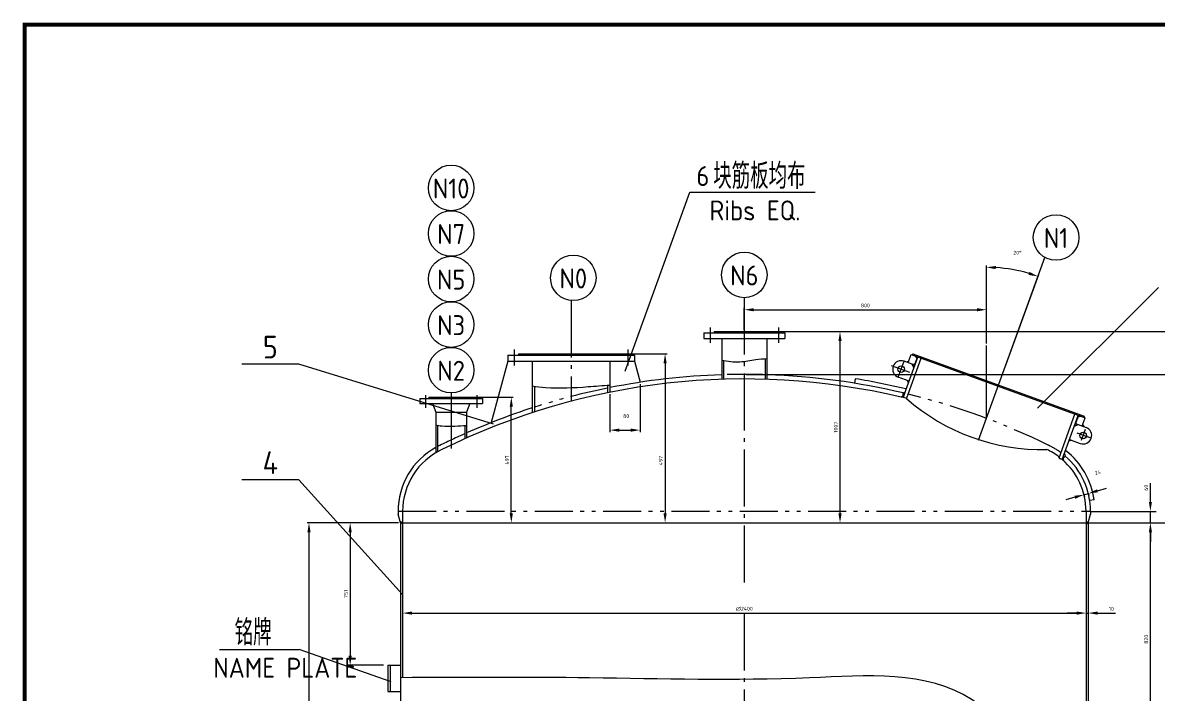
# Model space of a CAD drawing. Header units: millimetres. Extents: x 494 to 1457, y -714 to -33.
# Drawn here: x 494.2 to 793.1, y -210 to -33.3 of the extents above; entities that cross this region are included whole.
import ezdxf
from ezdxf.enums import TextEntityAlignment as Align

# ---------------------------------------------------------------- set-up
doc = ezdxf.new("R2010")
doc.units = ezdxf.units.MM
doc.linetypes.add('CENTER', pattern=[20, 15, -2, 1, -2])
doc.linetypes.add('DIVIDE', pattern=[18, 10, -2, 1, -2, 1, -2])
doc.layers.get('0').update_dxf_attribs({"color": 4, "linetype": 'CONTINUOUS'})
doc.layers.get('Defpoints').update_dxf_attribs({"linetype": 'CONTINUOUS'})
for name, color, linetype in [('1', 7, 'CONTINUOUS'), ('2', 5, 'CONTINUOUS'), ('3', 1, 'CENTER'), ('4', 6, 'DIVIDE'), ('pbz', 7, 'CONTINUOUS'), ('pm_bz', 7, 'CONTINUOUS')]:
    doc.layers.add(name, color=color, linetype=linetype)
doc.styles.add('ACISOTS', font='isocp.shx', dxfattribs={"height": 1, "bigfont": 'gbcbig.shx'})
doc.styles.add('HZ5', font='txt.shx', dxfattribs={"width": 0.75})
doc.dimstyles.new('20', dxfattribs={"dimtxt": 3.5, "dimasz": 2.5, "dimexe": 0.5, "dimexo": 0.5, "dimtad": 1, "dimdec": 0, "dimlfac": 20, "dimzin": 0, "dimdsep": 46, "dimtxsty": 'HZ5', "dimcen": 0, "dimadec": 0, "dimazin": 0, "dimtfac": 0.857143, "dimtdec": 0, "dimtmove": 0, "dimatfit": 0, "dimfxl": 0, "dimtvp": 1.5, "dimtolj": 1, "dimtzin": 0, "dimarcsym": 0})
doc.dimstyles.new('副本10', dxfattribs={"dimtxt": 3.5, "dimasz": 2.5, "dimexe": 0.5, "dimexo": 0.5, "dimtad": 1, "dimtih": 1, "dimtoh": 1, "dimdec": 0, "dimlfac": 10, "dimzin": 0, "dimdsep": 46, "dimtxsty": 'HZ5', "dimcen": 0, "dimadec": 0, "dimazin": 0, "dimtfac": 0.857143, "dimtdec": 0, "dimtmove": 0, "dimatfit": 0, "dimfxl": 0, "dimtvp": 1.5, "dimtolj": 1, "dimtzin": 0, "dimarcsym": 0})
doc.dimstyles.new('副本20', dxfattribs={"dimtxt": 3.5, "dimasz": 2.5, "dimexe": 0.5, "dimexo": 0.5, "dimtad": 1, "dimtih": 1, "dimtoh": 1, "dimdec": 0, "dimlfac": 20, "dimzin": 0, "dimdsep": 46, "dimtxsty": 'HZ5', "dimcen": 0, "dimadec": 0, "dimazin": 0, "dimtfac": 0.857143, "dimtdec": 0, "dimtmove": 0, "dimatfit": 0, "dimfxl": 0, "dimtvp": 1.5, "dimtolj": 1, "dimtzin": 0, "dimarcsym": 0})

# ---------------------------------------------------------------- blocks, each defined once
blk = doc.blocks.new('*D158')
at = {"layer": '1', "color": 0, "lineweight": -2, "transparency": 16777216}
blk.add_line((596.77, -188.85), (771.77, -188.85), dxfattribs=at)
at = {"layer": '1', "color": 0, "transparency": 16777216}
for points in [[(596.77, -188.43), (596.77, -189.27), (594.27, -188.85)], [(771.77, -188.43), (771.77, -189.27), (774.27, -188.85)]]:
    blk.add_solid(points, dxfattribs=at)
at = {"layer": 'Defpoints', "color": 0, "transparency": 16777216}
for p in [(594.27, -188.85), (774.27, -188.85), (774.27, -188.85)]:
    blk.add_point(p, dxfattribs=at)
at = {"layer": '1', "color": 0, "transparency": 16777216, "insert": (684.27, -187.73), "char_height": 1, "attachment_point": 5, "style": 'ACISOTS'}
blk.add_mtext('\\A1;\\A1;∅2400', dxfattribs=at)
blk = doc.blocks.new('*D159')
at = {"layer": '1', "color": 0, "lineweight": -2, "transparency": 16777216}
for p, q in [((771.77, -188.85), (769.27, -188.85)), ((774.27, -188.85), (774.87, -188.85)), ((777.37, -188.85), (782.03, -188.85))]:
    blk.add_line(p, q, dxfattribs=at)
at = {"layer": '1', "color": 0, "transparency": 16777216}
for points in [[(771.77, -188.43), (771.77, -189.27), (774.27, -188.85)], [(777.37, -188.43), (777.37, -189.27), (774.87, -188.85)]]:
    blk.add_solid(points, dxfattribs=at)
at = {"layer": 'Defpoints', "color": 0, "transparency": 16777216}
for p in [(774.27, -188.85), (774.87, -188.85), (774.87, -188.85)]:
    blk.add_point(p, dxfattribs=at)
at = {"layer": '1', "color": 0, "transparency": 16777216, "insert": (780.95, -187.73), "char_height": 1, "attachment_point": 5, "style": 'ACISOTS'}
blk.add_mtext('\\A1;10', dxfattribs=at)
blk = doc.blocks.new('*D160')
at = {"layer": '1', "color": 0, "lineweight": -2, "transparency": 16777216}
for p, q in [((684.77, -125.97), (812.77, -125.97)), ((812.27, -128.47), (812.27, -162.55)), ((775.37, -165.05), (812.77, -165.05))]:
    blk.add_line(p, q, dxfattribs=at)
at = {"layer": '1', "color": 0, "transparency": 16777216}
for points in [[(811.85, -128.47), (812.68, -128.47), (812.27, -125.97)], [(811.85, -162.55), (812.68, -162.55), (812.27, -165.05)]]:
    blk.add_solid(points, dxfattribs=at)
at = {"layer": 'Defpoints', "color": 0, "transparency": 16777216}
for p in [(684.27, -125.97), (774.87, -165.05), (812.27, -165.05)]:
    blk.add_point(p, dxfattribs=at)
at = {"layer": '1', "color": 0, "transparency": 16777216, "insert": (811.14, -145.51), "char_height": 1, "attachment_point": 5, "rotation": 90, "style": 'ACISOTS'}
blk.add_mtext('\\A1;782', dxfattribs=at)
blk = doc.blocks.new('*D161')
at = {"layer": '1', "color": 0, "lineweight": -2, "transparency": 16777216}
for p, q in [((771.34, -158.35), (768.94, -159.04)), ((773.71, -157.56), (773.88, -158.14)), ((773.74, -157.66), (774.89, -157.33)), ((774.87, -157.23), (775.03, -157.81)), ((777.3, -156.64), (779.7, -155.95))]:
    blk.add_line(p, q, dxfattribs=at)
at = {"layer": '1', "color": 0, "transparency": 16777216}
for points in [[(771.22, -157.95), (771.45, -158.75), (773.74, -157.66)], [(777.18, -156.24), (777.41, -157.04), (774.89, -157.33)]]:
    blk.add_solid(points, dxfattribs=at)
at = {"layer": 'Defpoints', "color": 0, "transparency": 16777216}
for p in [(773.58, -157.08), (774.73, -156.75), (774.89, -157.33)]:
    blk.add_point(p, dxfattribs=at)
at = {"layer": '1', "color": 0, "transparency": 16777216, "insert": (777.38, -151.82), "char_height": 1, "attachment_point": 5, "rotation": 16.0116, "style": 'ACISOTS'}
blk.add_mtext('\\A1;24', dxfattribs=at)
blk = doc.blocks.new('*D162')
at = {"layer": '1', "color": 0, "lineweight": -2, "transparency": 16777216}
for p, q in [((774.77, -165.05), (812.77, -165.05)), ((812.27, -167.55), (812.27, -279.55)), ((775.37, -282.05), (812.77, -282.05))]:
    blk.add_line(p, q, dxfattribs=at)
at = {"layer": '1', "color": 0, "transparency": 16777216}
for points in [[(811.85, -167.55), (812.68, -167.55), (812.27, -165.05)], [(811.85, -279.55), (812.68, -279.55), (812.27, -282.05)]]:
    blk.add_solid(points, dxfattribs=at)
at = {"layer": 'Defpoints', "color": 0, "transparency": 16777216}
for p in [(774.27, -165.05), (774.87, -282.05), (812.27, -282.05)]:
    blk.add_point(p, dxfattribs=at)
at = {"layer": '1', "color": 0, "transparency": 16777216, "insert": (811.14, -223.55), "char_height": 1, "attachment_point": 5, "rotation": 90, "style": 'ACISOTS'}
blk.add_mtext('\\A1;2340', dxfattribs=at)
blk = doc.blocks.new('*D167')
at = {"layer": '1', "color": 0, "lineweight": -2, "transparency": 16777216}
for p, q in [((775.37, -165.05), (791.73, -165.05)), ((791.23, -223.95), (791.23, -167.55)), ((775.37, -226.45), (791.73, -226.45))]:
    blk.add_line(p, q, dxfattribs=at)
at = {"layer": '1', "color": 0, "transparency": 16777216}
for points in [[(790.82, -167.55), (791.65, -167.55), (791.23, -165.05)], [(790.82, -223.95), (791.65, -223.95), (791.23, -226.45)]]:
    blk.add_solid(points, dxfattribs=at)
at = {"layer": 'Defpoints', "color": 0, "transparency": 16777216}
for p in [(774.87, -165.05), (791.23, -165.05), (774.87, -226.45)]:
    blk.add_point(p, dxfattribs=at)
at = {"layer": '1', "color": 0, "transparency": 16777216, "insert": (790.11, -195.75), "char_height": 1, "attachment_point": 5, "rotation": 90, "style": 'ACISOTS'}
blk.add_mtext('\\A1;820', dxfattribs=at)
blk = doc.blocks.new('*D169')
at = {"layer": '1', "color": 0, "lineweight": -2, "transparency": 16777216}
for p, q in [((684.77, -114.72), (709.98, -114.72)), ((709.48, -162.55), (709.48, -117.22)), ((684.77, -165.05), (709.98, -165.05))]:
    blk.add_line(p, q, dxfattribs=at)
at = {"layer": '1', "color": 0, "transparency": 16777216}
for points in [[(709.06, -117.22), (709.9, -117.22), (709.48, -114.72)], [(709.06, -162.55), (709.9, -162.55), (709.48, -165.05)]]:
    blk.add_solid(points, dxfattribs=at)
at = {"layer": 'Defpoints', "color": 0, "transparency": 16777216}
for p in [(684.27, -114.72), (709.48, -114.72), (684.27, -165.05)]:
    blk.add_point(p, dxfattribs=at)
at = {"layer": '1', "color": 0, "transparency": 16777216, "insert": (708.36, -139.89), "char_height": 1, "attachment_point": 5, "rotation": 90, "style": 'ACISOTS'}
blk.add_mtext('\\A1;1007', dxfattribs=at)
blk = doc.blocks.new('*D170')
at = {"layer": '1', "color": 0, "lineweight": -2, "transparency": 16777216}
for p, q in [((684.77, -114.72), (839.51, -114.72)), ((839.01, -117.22), (839.01, -337.07)), ((742.9, -339.57), (839.51, -339.57))]:
    blk.add_line(p, q, dxfattribs=at)
at = {"layer": '1', "color": 0, "transparency": 16777216}
for points in [[(838.6, -117.22), (839.43, -117.22), (839.01, -114.72)], [(838.6, -337.07), (839.43, -337.07), (839.01, -339.57)]]:
    blk.add_solid(points, dxfattribs=at)
at = {"layer": 'Defpoints', "color": 0, "transparency": 16777216}
for p in [(684.27, -114.72), (742.4, -339.57), (839.01, -339.57)]:
    blk.add_point(p, dxfattribs=at)
at = {"layer": '1', "color": 0, "transparency": 16777216, "insert": (837.89, -227.15), "char_height": 1, "attachment_point": 5, "rotation": 90, "style": 'ACISOTS'}
blk.add_mtext('\\A1;~3000', dxfattribs=at)
blk = doc.blocks.new('xhbzcir')
at = {"color": 0, "const_width": 0.5}
blk.add_lwpolyline([(-0.25, 0, 1), (0.25, 0, 1)], format="xyb", close=True, dxfattribs=at)
blk = doc.blocks.new('*D172')
at = {"layer": '1', "color": 0, "lineweight": -2, "transparency": 16777216}
for p, q in [((791.23, -159.55), (791.23, -154.64)), ((775.47, -162.05), (792.73, -162.05)), ((791.23, -165.05), (791.23, -162.05)), ((775.02, -165.05), (792.73, -165.05)), ((791.23, -167.55), (791.23, -170.05))]:
    blk.add_line(p, q, dxfattribs=at)
at = {"layer": '1', "color": 0, "transparency": 16777216}
for points in [[(790.82, -159.55), (791.65, -159.55), (791.23, -162.05)], [(790.82, -167.55), (791.65, -167.55), (791.23, -165.05)]]:
    blk.add_solid(points, dxfattribs=at)
at = {"layer": 'Defpoints', "color": 0, "transparency": 16777216}
for p in [(775.47, -162.05), (791.23, -162.05), (775.02, -165.05)]:
    blk.add_point(p, dxfattribs=at)
at = {"layer": '1', "color": 0, "transparency": 16777216, "insert": (790.11, -155.84), "char_height": 1, "attachment_point": 5, "rotation": 90, "style": 'ACISOTS'}
blk.add_mtext('\\A1;60', dxfattribs=at)
blk = doc.blocks.new('*D176')
at = {"layer": '1', "color": 0, "lineweight": -2, "transparency": 16777216}
blk.add_line((790.99, -252.32), (799.09, -247.65), dxfattribs=at)
for start, end in [(58.3934, 84.7812), (35.2188, 50.7531)]:
    blk.add_arc((774.87, -261.63), 27.46, start, end, dxfattribs=at)
at = {"layer": '1', "color": 0, "transparency": 16777216}
for points in [[(777.35, -234.7), (777.39, -233.87), (774.87, -234.17)], [(797.66, -245.57), (796.95, -246.02), (798.65, -247.9)]]:
    blk.add_solid(points, dxfattribs=at)
at = {"layer": 'Defpoints', "color": 0, "transparency": 16777216}
for p in [(774.87, -165.05), (784.27, -235.83), (790.56, -252.57), (774.87, -257.77), (767.17, -266.07)]:
    blk.add_point(p, dxfattribs=at)
at = {"layer": '1', "color": 0, "transparency": 16777216, "insert": (790.77, -239.24), "char_height": 1, "attachment_point": 5, "style": 'ACISOTS'}
blk.add_mtext('\\A1;60°', dxfattribs=at)
blk = doc.blocks.new('*D177')
at = {"layer": '1', "color": 0, "lineweight": -2, "transparency": 16777216}
for p, q in [((639.13, -120.57), (663.91, -120.57)), ((663.41, -123.07), (663.41, -162.55)), ((617.27, -165.05), (663.91, -165.05))]:
    blk.add_line(p, q, dxfattribs=at)
at = {"layer": '1', "color": 0, "transparency": 16777216}
for points in [[(662.99, -123.07), (663.82, -123.07), (663.41, -120.57)], [(662.99, -162.55), (663.82, -162.55), (663.41, -165.05)]]:
    blk.add_solid(points, dxfattribs=at)
at = {"layer": 'Defpoints', "color": 0, "transparency": 16777216}
for p in [(638.63, -120.57), (616.77, -165.05), (663.41, -165.05)]:
    blk.add_point(p, dxfattribs=at)
at = {"layer": '1', "color": 0, "transparency": 16777216, "insert": (662.28, -148.68), "char_height": 1, "attachment_point": 5, "rotation": 90, "style": 'ACISOTS'}
blk.add_mtext('\\A1;497', dxfattribs=at)
blk = doc.blocks.new('*D178')
at = {"layer": '1', "color": 0, "lineweight": -2, "transparency": 16777216}
for p, q in [((607.56, -132), (623.4, -132)), ((622.9, -162.55), (622.9, -134.5)), ((617.27, -165.05), (623.4, -165.05))]:
    blk.add_line(p, q, dxfattribs=at)
at = {"layer": '1', "color": 0, "transparency": 16777216}
for points in [[(622.48, -134.5), (623.32, -134.5), (622.9, -132)], [(622.48, -162.55), (623.32, -162.55), (622.9, -165.05)]]:
    blk.add_solid(points, dxfattribs=at)
at = {"layer": 'Defpoints', "color": 0, "transparency": 16777216}
for p in [(607.06, -132), (622.9, -132), (616.77, -165.05)]:
    blk.add_point(p, dxfattribs=at)
at = {"layer": '1', "color": 0, "transparency": 16777216, "insert": (621.78, -148.52), "char_height": 1, "attachment_point": 5, "rotation": 90, "style": 'ACISOTS'}
blk.add_mtext('\\A1;497', dxfattribs=at)
blk = doc.blocks.new('*D179')
at = {"layer": '1', "color": 0, "lineweight": -2, "transparency": 16777216}
for p, q in [((748.03, -117.85), (748.03, -97.27)), ((752.86, -124.28), (761.81, -99.7))]:
    blk.add_line(p, q, dxfattribs=at)
blk.add_arc((748.03, -137.56), 39.79, 73.5971, 86.3993, dxfattribs=at)
at = {"layer": '1', "color": 0, "transparency": 16777216}
for points in [[(750.51, -98.26), (750.54, -97.43), (748.03, -97.77)], [(759.39, -98.99), (759.13, -99.79), (761.64, -100.17)]]:
    blk.add_solid(points, dxfattribs=at)
at = {"layer": 'Defpoints', "color": 0, "transparency": 16777216}
for p in [(752.65, -98.04), (748.03, -118.35), (752.69, -124.75), (748.03, -137.56), (745.92, -143.33)]:
    blk.add_point(p, dxfattribs=at)
at = {"layer": '1', "color": 0, "transparency": 16777216, "insert": (756.21, -93.93), "char_height": 1, "attachment_point": 5, "style": 'ACISOTS'}
blk.add_mtext('\\A1;20°', dxfattribs=at)
blk = doc.blocks.new('*D180')
at = {"layer": '1', "color": 0, "lineweight": -2, "transparency": 16777216}
for p, q in [((685.52, -125.97), (824.3, -125.97)), ((823.8, -318.32), (823.8, -128.47)), ((684.77, -320.82), (824.3, -320.82))]:
    blk.add_line(p, q, dxfattribs=at)
at = {"layer": '1', "color": 0, "transparency": 16777216}
for points in [[(823.39, -128.47), (824.22, -128.47), (823.8, -125.97)], [(823.39, -318.32), (824.22, -318.32), (823.8, -320.82)]]:
    blk.add_solid(points, dxfattribs=at)
at = {"layer": 'Defpoints', "color": 0, "transparency": 16777216}
for p in [(685.02, -125.97), (823.8, -125.97), (684.27, -320.82)]:
    blk.add_point(p, dxfattribs=at)
at = {"layer": '1', "color": 0, "transparency": 16777216, "insert": (822.68, -223.4), "char_height": 1, "attachment_point": 5, "rotation": 90, "style": 'ACISOTS'}
blk.add_mtext('\\A1;2600', dxfattribs=at)
blk = doc.blocks.new('*D181')
at = {"layer": '1', "color": 0, "lineweight": -2, "transparency": 16777216}
for p, q in [((593.17, -165.05), (569.12, -165.05)), ((569.62, -262.33), (569.62, -167.55)), ((593.17, -264.83), (569.12, -264.83))]:
    blk.add_line(p, q, dxfattribs=at)
at = {"layer": '1', "color": 0, "transparency": 16777216}
for points in [[(569.2, -167.55), (570.03, -167.55), (569.62, -165.05)], [(569.2, -262.33), (570.03, -262.33), (569.62, -264.83)]]:
    blk.add_solid(points, dxfattribs=at)
at = {"layer": 'Defpoints', "color": 0, "transparency": 16777216}
for p in [(569.62, -165.05), (593.67, -165.05), (593.67, -264.83)]:
    blk.add_point(p, dxfattribs=at)
at = {"layer": '1', "color": 0, "transparency": 16777216, "insert": (564.91, -218.4), "char_height": 1, "attachment_point": 5, "rotation": 90, "style": 'ACISOTS'}
blk.add_mtext('\\A1;1335', dxfattribs=at)
blk = doc.blocks.new('*D182')
at = {"color": 0, "lineweight": -2, "transparency": 16777216}
for p, q in [((648.87, -131.19), (648.87, -141.16)), ((656.81, -128.57), (656.81, -141.16)), ((651.37, -140.66), (654.31, -140.66))]:
    blk.add_line(p, q, dxfattribs=at)
at = {"color": 0, "transparency": 16777216}
for points in [[(651.37, -140.24), (651.37, -141.08), (648.87, -140.66)], [(654.31, -140.24), (654.31, -141.08), (656.81, -140.66)]]:
    blk.add_solid(points, dxfattribs=at)
at = {"layer": 'Defpoints', "color": 0, "transparency": 16777216}
for p in [(656.81, -128.07), (648.87, -130.69), (656.81, -140.66)]:
    blk.add_point(p, dxfattribs=at)
at = {"color": 0, "transparency": 16777216, "insert": (653.16, -136.95), "char_height": 1, "attachment_point": 5, "style": 'ACISOTS'}
blk.add_mtext('\\A1;80', dxfattribs=at)
blk = doc.blocks.new('*D183')
at = {"color": 0, "lineweight": -2, "transparency": 16777216}
for p, q in [((593.17, -165.05), (579.96, -165.05)), ((580.46, -167.55), (580.46, -200.08)), ((589.26, -202.58), (579.96, -202.58))]:
    blk.add_line(p, q, dxfattribs=at)
at = {"color": 0, "transparency": 16777216}
for points in [[(580.04, -167.55), (580.88, -167.55), (580.46, -165.05)], [(580.04, -200.08), (580.88, -200.08), (580.46, -202.58)]]:
    blk.add_solid(points, dxfattribs=at)
at = {"layer": 'Defpoints', "color": 0, "transparency": 16777216}
for p in [(593.67, -165.05), (580.46, -202.58), (589.76, -202.58)]:
    blk.add_point(p, dxfattribs=at)
at = {"color": 0, "transparency": 16777216, "insert": (579.34, -183.81), "char_height": 1, "attachment_point": 5, "rotation": 90, "style": 'ACISOTS'}
blk.add_mtext('\\A1;751', dxfattribs=at)
blk = doc.blocks.new('*D185')
at = {"color": 0, "lineweight": -2, "transparency": 16777216}
for p, q in [((684.27, -114.22), (684.27, -108.45)), ((686.77, -108.95), (745.53, -108.95)), ((748.03, -114.22), (748.03, -108.45))]:
    blk.add_line(p, q, dxfattribs=at)
at = {"color": 0, "transparency": 16777216}
for points in [[(686.77, -108.53), (686.77, -109.37), (684.27, -108.95)], [(745.53, -108.53), (745.53, -109.37), (748.03, -108.95)]]:
    blk.add_solid(points, dxfattribs=at)
at = {"layer": 'Defpoints', "color": 0, "transparency": 16777216}
for p in [(748.03, -108.95), (684.27, -114.72), (748.03, -114.72)]:
    blk.add_point(p, dxfattribs=at)
at = {"color": 0, "transparency": 16777216, "insert": (716.15, -107.82), "char_height": 1, "attachment_point": 5, "style": 'ACISOTS'}
blk.add_mtext('\\A1;800', dxfattribs=at)

msp = doc.modelspace()

# ---------------------------------------------------------------- linework, layer by layer
at = {"ltscale": 10}
for p, q in [((652.912, -125.135), (669.932, -77.944)), ((669.932, -77.944), (702.906, -77.944)), ((546.08, -198.41), (567.015, -198.41)), ((591.278, -206.98), (567.015, -198.41))]:
    msp.add_line(p, q, dxfattribs=at)
at = {"color": 1, "lineweight": 0, "const_width": 1.058}
msp.add_lwpolyline([(494.737, -713.57), (1456.472, -713.57), (1456.472, -33.873), (494.737, -33.873), (494.737, -713.57)], close=True, dxfattribs=at)
at = {"layer": '1'}
msp.add_line((748.026, -137.558), (748.026, -118.346), dxfattribs=at)
at = {"layer": '1', "ltscale": 10}
for centre in [(607.063, -76.872), (607.063, -88.872), (766.372, -89.919), (607.063, -100.872), (639.235, -100.558), (684.275, -99.773), (607.063, -112.872), (607.063, -124.872)]:
    msp.add_circle(centre, 6, dxfattribs=at)
at = {"layer": '1'}
for points, knots in [([(678.312, -122.249), (679.896, -122.511), (682.9, -122.947), (686.85, -122.06), (689.254, -121.864), (690.237, -121.8)], [7.2911818, 7.2911818, 7.2911818, 7.2911818, 70.8234351, 127.8608599, 167.2922606, 167.2922606, 167.2922606, 167.2922606]), ([(628.394, -129.036), (629.568, -129.186), (634.446, -129.755), (641.312, -129.356), (646.949, -128.929), (648.869, -128.781)], [16.889782, 16.889782, 16.889782, 16.889782, 64.1761112, 213.3039658, 290.3875529, 290.3875529, 290.3875529, 290.3875529]), ([(603.013, -139.247), (603.532, -139.375), (605.178, -139.758), (607.918, -139.586), (610.09, -139.47), (611.113, -139.416)], [3.7425763, 3.7425763, 3.7425763, 3.7425763, 25.0597506, 71.1843346, 112.2398593, 112.2398593, 112.2398593, 112.2398593]), ([(639.13, -315.099), (639.646, -314.92), (647.941, -312.035), (667.87, -306.414), (702.342, -318.039), (726.212, -296.012), (750.519, -282.235), (757.13, -257.07), (762.228, -229.794), (739.736, -203.179), (695.332, -207.194), (646.461, -205.629), (610.381, -205.768), (593.675, -205.866)], [0, 0, 0, 0, 21.8340189, 351.4263735, 812.9778682, 1336.0509016, 1532.3860711, 1908.0812402, 2308.3124068, 2584.8851335, 3160.4589254, 3933.8394562, 4598.4324933, 4598.4324933, 4598.4324933, 4598.4324933])]:
    msp.add_open_spline(points, degree=3, knots=knots, dxfattribs=at)
at = {"layer": '2'}
for p, q in [((673.587, -115.06), (673.587, -116.523)), ((673.587, -115.06), (694.962, -115.06)), ((673.587, -116.523), (694.962, -116.523)), ((676.362, -114.723), (692.187, -114.723)), ((676.362, -114.723), (676.362, -115.06)), ((678.312, -116.523), (678.312, -127.272)), ((690.237, -116.523), (690.237, -127.272)), ((692.187, -114.723), (692.187, -115.06)), ((694.962, -115.06), (694.962, -116.523)), ((621.944, -122.516), (617.613, -138.68)), ((621.944, -120.903), (655.319, -120.903)), ((621.944, -120.903), (621.944, -122.516)), ((621.944, -122.516), (655.319, -122.516)), ((624.757, -120.566), (652.507, -120.566)), ((624.757, -120.566), (624.757, -120.903)), ((628.394, -122.516), (628.394, -136.066)), ((648.869, -122.516), (648.869, -130.689)), ((652.507, -120.566), (652.507, -120.903)), ((655.319, -120.903), (655.319, -122.516)), ((655.319, -122.516), (656.807, -128.067)), ((678.762, -122.322), (678.762, -127.257)), ((689.787, -121.831), (689.787, -127.257)), ((726.098, -132.024), (729.96, -121.408)), ((728.519, -123.279), (726.372, -122.497)), ((727.566, -122.505), (727.008, -122.729)), ((727.092, -132.136), (730.876, -121.743)), ((727.429, -122.882), (728.199, -120.769)), ((728.199, -120.769), (774.009, -137.441)), ((728.62, -120.645), (728.411, -120.844)), ((728.664, -120.539), (728.521, -120.886)), ((728.664, -120.539), (773.784, -136.96)), ((729.17, -123.364), (729.776, -121.696)), ((729.776, -121.696), (729.351, -121.186)), ((729.842, -121.732), (729.776, -121.696)), ((730.419, -121.576), (730.547, -121.224)), ((730.547, -121.224), (730.775, -121.705)), ((724.833, -126.726), (725.603, -124.611)), ((728.934, -124.228), (728.486, -123.267)), ((729.191, -123.523), (728.519, -123.279)), ((729.178, -123.363), (728.885, -123.412)), ((728.909, -123.421), (729.089, -123.805)), ((729.239, -123.39), (729.171, -123.36)), ((713.51, -127.131), (713.318, -128.316)), ((727.652, -127.752), (724.833, -126.726)), ((727.169, -127.576), (727.482, -128.218)), ((628.994, -129.111), (628.994, -135.872)), ((648.269, -128.827), (648.269, -130.811)), ((726.646, -130.518), (726.072, -132.094)), ((726.119, -131.527), (726.145, -130.877)), ((598.813, -132.334), (615.313, -132.334)), ((598.813, -132.334), (598.813, -133.647)), ((598.813, -133.647), (615.313, -133.647)), ((601.213, -131.997), (612.913, -131.997)), ((601.213, -131.997), (601.213, -132.334)), ((602.188, -133.647), (603.013, -135.897)), ((611.938, -133.647), (611.113, -135.897)), ((612.913, -131.997), (612.913, -132.334)), ((615.313, -132.334), (615.313, -133.647)), ((725.582, -131.977), (726.119, -131.527)), ((726.072, -132.094), (725.582, -131.977)), ((726.827, -132.277), (726.072, -132.094)), ((603.013, -135.897), (603.013, -146.613)), ((603.013, -135.897), (611.113, -135.897)), ((611.113, -135.897), (611.113, -142.712)), ((767.162, -147.92), (771.332, -136.467)), ((768.021, -148.409), (772.247, -136.8)), ((771.918, -136.281), (771.434, -136.503)), ((771.598, -138.802), (772.203, -137.14)), ((771.789, -136.633), (771.918, -136.281)), ((772.13, -137.121), (772.203, -137.14)), ((772.203, -137.14), (772.857, -137.022)), ((773.239, -139.556), (774.009, -137.441)), ((773.657, -137.313), (773.784, -136.96)), ((773.657, -137.313), (773.784, -136.96)), ((773.759, -137.031), (773.798, -137.364)), ((603.463, -139.355), (603.463, -146.352)), ((610.663, -139.44), (610.663, -142.913)), ((771.221, -139.618), (772.182, -139.171)), ((771.759, -139.017), (771.375, -139.195)), ((771.477, -138.914), (774.296, -139.941)), ((771.526, -138.78), (771.598, -138.802)), ((771.598, -138.802), (771.783, -139.026)), ((773.384, -139.192), (773.672, -139.728)), ((770.42, -143.319), (769.768, -143.609)), ((769.938, -143.143), (772.757, -144.169)), ((768.021, -148.409), (767.317, -148.152)), ((768.329, -147.997), (768.809, -147.504)), ((768.473, -148.812), (768.329, -147.997)), ((768.61, -146.789), (768.611, -146.788)), ((776.45, -159.03), (775.263, -159.207)), ((593.075, -162.048), (593.075, -162.809)), ((593.675, -165.048), (593.075, -162.809)), ((594.275, -162.048), (594.275, -205.862)), ((774.275, -162.048), (774.275, -258.118)), ((774.875, -165.048), (775.475, -162.809)), ((775.475, -162.048), (775.475, -162.809)), ((594.125, -164.973), (593.568, -164.652)), ((593.675, -165.048), (774.875, -165.048)), ((593.675, -165.048), (593.675, -225.464)), ((594.125, -165.123), (593.675, -165.383)), ((594.125, -164.973), (594.275, -164.886)), ((594.125, -165.123), (594.275, -165.209)), ((774.425, -164.973), (774.275, -164.886)), ((774.425, -165.123), (774.275, -165.209)), ((774.425, -164.973), (774.981, -164.652)), ((774.425, -165.123), (774.875, -165.383)), ((774.875, -165.048), (774.875, -257.772))]:
    msp.add_line(p, q, dxfattribs=at)
for centre in [(725.602, -124.612), (773.526, -142.055)]:
    msp.add_circle(centre, 0.863, dxfattribs=at)
for centre, radius, start, end in [((725.602, -124.613), 2.25, 69.98558, 159.98263), ((725.603, -124.612), 2.25, 160.00058, 249.98263), ((684.275, -307.173), 180, 76.73331, 116.2613), ((684.275, -307.173), 181.2, 91.88569, 101.26766), ((684.275, -307.173), 181.2, 76.63974, 88.11431), ((684.275, -307.173), 182.4, 76.50836, 80.77658), ((724.723, -127.915), 3.285, 295.65593, 305.1808), ((726.88, -132.058), 0.225, 256.39923, 340.24771), ((762.484, -92.295), 53.476, 228.46279, 271.53722), ((684.275, -307.173), 181.2, 107.96219, 113.81356), ((773.526, -142.055), 2.25, 340.01737, 70.01442), ((773.526, -142.054), 2.25, 250.01737, 339.99942), ((612.275, -162.048), 19.2, 118.84074, 180), ((612.275, -162.048), 18, 115.12887, 180), ((612.275, -162.048), 19.2, 115.16478, 117.31867), ((756.275, -162.048), 18, 52.54665, 64.87113), ((756.275, -162.048), 20.4, 8.50748, 51.44365), ((767.394, -147.941), 0.225, 160.10942, 250.12496), ((756.275, -162.048), 18, 0, 49.26494), ((756.275, -162.048), 19.2, 50.61432, 50.61451), ((770.247, -146.72), 1.638, 182.40424, 208.58685), ((756.275, -162.048), 19.2, 0, 49.24555)]:
    msp.add_arc(centre, radius, start, end, dxfattribs=at)
at = {"layer": '3', "ltscale": 200}
msp.add_line((745.924, -143.332), (763.459, -95.164), dxfattribs=at)
at = {"layer": '3'}
for p, q in [((638.632, -106.527), (638.632, -132.941)), ((684.275, -105.773), (684.275, -181.613)), ((675.275, -113.598), (675.275, -117.648)), ((693.275, -113.598), (693.275, -117.648)), ((623.632, -119.441), (623.632, -123.641)), ((653.632, -119.441), (653.632, -123.641)), ((725.603, -124.611), (726.372, -122.497)), ((727.88, -125.44), (723.072, -123.69)), ((600.313, -131.478), (600.313, -134.772)), ((607.063, -130.872), (607.063, -145.518)), ((613.813, -131.478), (613.813, -134.772)), ((773.077, -143.29), (774.113, -140.441)), ((775.587, -142.804), (771.938, -141.477)), ((684.275, -188.963), (684.275, -336.774))]:
    msp.add_line(p, q, dxfattribs=at)
at = {"layer": '4'}
for p, q in [((593.075, -162.048), (775.475, -162.048)), ((590.415, -202.58), (590.415, -209.496)), ((590.415, -202.58), (593.675, -202.58)), ((591.015, -202.58), (591.015, -209.496)), ((590.415, -209.496), (593.675, -209.496))]:
    msp.add_line(p, q, dxfattribs=at)
for centre, radius, start, end in [((684.275, -307.173), 181.2, 88.25667, 91.74333), ((684.275, -307.173), 181.2, 101.46118, 107.76286), ((684.275, -307.173), 181.2, 63.7424, 76.21961), ((684.275, -307.173), 181.2, 113.96918, 116.2576), ((756.275, -162.048), 19.2, 53.66881, 64.87113)]:
    msp.add_arc(centre, radius, start, end, dxfattribs=at)
at = {"layer": 'pbz', "color": 0, "linetype": 'Continuous'}
msp.add_line((761.537, -134.873), (793.367, -103.059), dxfattribs=at)
at = {"layer": 'pbz'}
for p, q in [((566.936, -123.286), (551.936, -123.286)), ((618.218, -139.103), (566.936, -123.286)), ((566.936, -153.723), (551.936, -153.723)), ((594.275, -183.955), (566.936, -153.723))]:
    msp.add_line(p, q, dxfattribs=at)

# ---------------------------------------------------------------- block references
at = {"layer": 'pbz', "color": 0, "linetype": 'Continuous', "xscale": 0.015, "yscale": 0.015, "zscale": 0.015}
msp.add_blockref('xhbzcir', (761.537, -134.873), dxfattribs=at)
at = {"layer": 'pbz', "xscale": 0.015, "yscale": 0.015, "zscale": 0.015}
msp.add_blockref('xhbzcir', (618.218, -139.103), dxfattribs=at)

# ---------------------------------------------------------------- texts
at = {"style": 'ACISOTS'}
for s, height, p in [('块筋板均布', 6.75, (676.094, -77.102)), ('Ribs EQ.', 5.25, (675.097, -85.41)), ('铭牌', 6.75, (550.032, -197.34))]:
    msp.add_text(s, height=height, dxfattribs=at).set_placement(p)
at = {"ltscale": 10, "style": 'ACISOTS'}
msp.add_text('NAME PLATE', height=5.25, dxfattribs=at).set_placement((544.418, -205.88))
at = {"layer": '1', "ltscale": 500, "style": 'ACISOTS'}
for s, p in [('6', (673.361, -76.372)), ('N10', (607.063, -79.647)), ('N7', (607.063, -91.647)), ('N1', (766.372, -92.694)), ('N5', (607.063, -103.647)), ('N0', (639.235, -103.333)), ('N6', (684.275, -102.548)), ('N3', (607.063, -115.647)), ('N2', (607.063, -127.647))]:
    msp.add_text(s, height=5.25, dxfattribs=at).set_placement(p, align=Align.CENTER)
at = {"layer": 'pm_bz', "color": 0, "style": 'ACISOTS'}
for s, p in [('5', (559.436, -121.786)), ('4', (559.436, -152.223))]:
    msp.add_text(s, height=6, dxfattribs=at).set_placement(p, align=Align.CENTER)

# ---------------------------------------------------------------- dimensions: what is measured, and where the dimension line sits
dim = msp.add_linear_dim(base=(748.026, -108.949), p1=(684.275, -114.723), p2=(748.026, -114.723), text='800', dimstyle='20', override={"dimtxsty": 'ACISOTS'})
dim.commit()
dim.dimension.update_dxf_attribs({"geometry": '*D185', "text_midpoint": (716.15, -107.824)})
dim = msp.add_linear_dim(base=(656.807, -140.661), p1=(648.869, -130.689), p2=(656.807, -128.067), text='80', dimstyle='20', override={"dimtxsty": 'ACISOTS', "dimtmove": 2, "dimatfit": 3})
dim.commit()
dim.dimension.update_dxf_attribs({"geometry": '*D182', "text_midpoint": (653.158, -136.949), "dimtype": 160})
dim = msp.add_linear_dim(base=(580.461, -202.58), p1=(593.675, -165.048), p2=(589.762, -202.58), angle=90, dimstyle='20', override={"dimtxsty": 'ACISOTS'})
dim.commit()
dim.dimension.update_dxf_attribs({"geometry": '*D183', "text_midpoint": (579.336, -183.814)})
at = {"layer": '1'}
for base, line1, line2, dimstyle, override, picture, middle in [((752.646, -98.039), ((748.026, -137.558), (748.026, -118.346)), ((745.924, -143.332), (752.69, -124.746)), '副本20', {"dimtxsty": 'ACISOTS', "dimtmove": 2, "dimatfit": 3}, '*D179', (756.207, -93.927)), ((784.265, -235.825), ((774.875, -165.048), (774.875, -257.772)), ((790.555, -252.573), (767.175, -266.071)), '副本10', {"dimtxsty": 'ACISOTS'}, '*D176', (790.769, -239.238))]:
    dim = msp.add_angular_dim_2l(base=base, line1=line1, line2=line2, dimstyle=dimstyle, override=override, dxfattribs=at)
    dim.commit()
    dim.dimension.update_dxf_attribs({"geometry": picture, "text_midpoint": middle, "dimtype": 162})
for base, p1, p2, override, picture, middle in [((709.480181477, -114.722856801), (684.274535856, -165.047856801), (684.274535856, -114.722856801), {"dimtxsty": 'ACISOTS'}, '*D169', (708.355181477, -139.885356801)), ((812.266802434, -165.047856801), (684.274535856, -125.972856801), (774.874535856, -165.047856801), {"dimtxsty": 'ACISOTS'}, '*D160', (811.141704009, -145.510356801)), ((791.233, -162.048), (775.025, -165.048), (775.475, -162.048), {"dimtxt": 4, "dimexe": 1.5, "dimexo": 0, "dimtxsty": 'ACISOTS'}, '*D172', (790.108, -155.843)), ((812.267, -282.048), (774.275, -165.048), (774.875, -282.048), {"dimtxsty": 'ACISOTS'}, '*D162', (811.142, -223.548))]:
    dim = msp.add_linear_dim(base=base, p1=p1, p2=p2, angle=90, dimstyle='20', override=override, dxfattribs=at)
    dim.commit()
    dim.dimension.update_dxf_attribs({"geometry": picture, "text_midpoint": middle})
for base, p1, p2, text, picture, middle in [((839.015, -339.573), (684.275, -114.723), (742.4, -339.573), '~3000', '*D170', (837.89, -227.148)), ((823.804, -125.973), (684.275, -320.823), (685.025, -125.973), '2600', '*D180', (822.679, -223.398)), ((622.902, -131.997), (616.775, -165.048), (607.063, -131.997), '497', '*D178', (621.777, -148.522)), ((791.233, -165.048), (774.875, -226.454), (774.875, -165.048), '820', '*D167', (790.108, -195.751))]:
    dim = msp.add_linear_dim(base=base, p1=p1, p2=p2, angle=90, text=text, dimstyle='20', override={"dimtxsty": 'ACISOTS'}, dxfattribs=at)
    dim.commit()
    dim.dimension.update_dxf_attribs({"geometry": picture, "text_midpoint": middle})
for base, p1, p2, text, override, picture, middle in [((663.408, -165.048), (638.632, -120.566), (616.775, -165.048), '497', {"dimtxsty": 'ACISOTS'}, '*D177', (663.408, -148.679)), ((569.615, -165.048), (593.675, -264.831), (593.675, -165.048), '1335', {"dimtxsty": 'ACISOTS', "dimtmove": 2, "dimatfit": 3}, '*D181', (564.912, -218.405))]:
    dim = msp.add_linear_dim(base=base, p1=p1, p2=p2, angle=90, text=text, dimstyle='20', override=override, dxfattribs=at)
    dim.commit()
    dim.dimension.update_dxf_attribs({"geometry": picture, "text_midpoint": middle, "dimtype": 160})
dim = msp.add_linear_dim(base=(774.895, -157.327), p1=(773.576, -157.083), p2=(774.73, -156.752), angle=16.01156, dimstyle='20', override={"dimtxsty": 'ACISOTS', "dimtmove": 2, "dimatfit": 3}, dxfattribs=at)
dim.commit()
dim.dimension.update_dxf_attribs({"geometry": '*D161', "text_midpoint": (777.379, -151.822), "dimtype": 161})
for base, p1, p2, text, picture, middle in [((774.275, -188.851), (594.275, -188.851), (774.275, -188.851), '\\A1;∅2400', '*D158', (684.275, -187.726)), ((774.875, -188.851), (774.275, -188.851), (774.875, -188.851), '10', '*D159', (780.95, -187.726))]:
    dim = msp.add_linear_dim(base=base, p1=p1, p2=p2, text=text, dimstyle='20', override={"dimtxsty": 'ACISOTS'}, dxfattribs=at)
    dim.commit()
    dim.dimension.update_dxf_attribs({"geometry": picture, "text_midpoint": middle})

doc.saveas('drawing.dxf')
